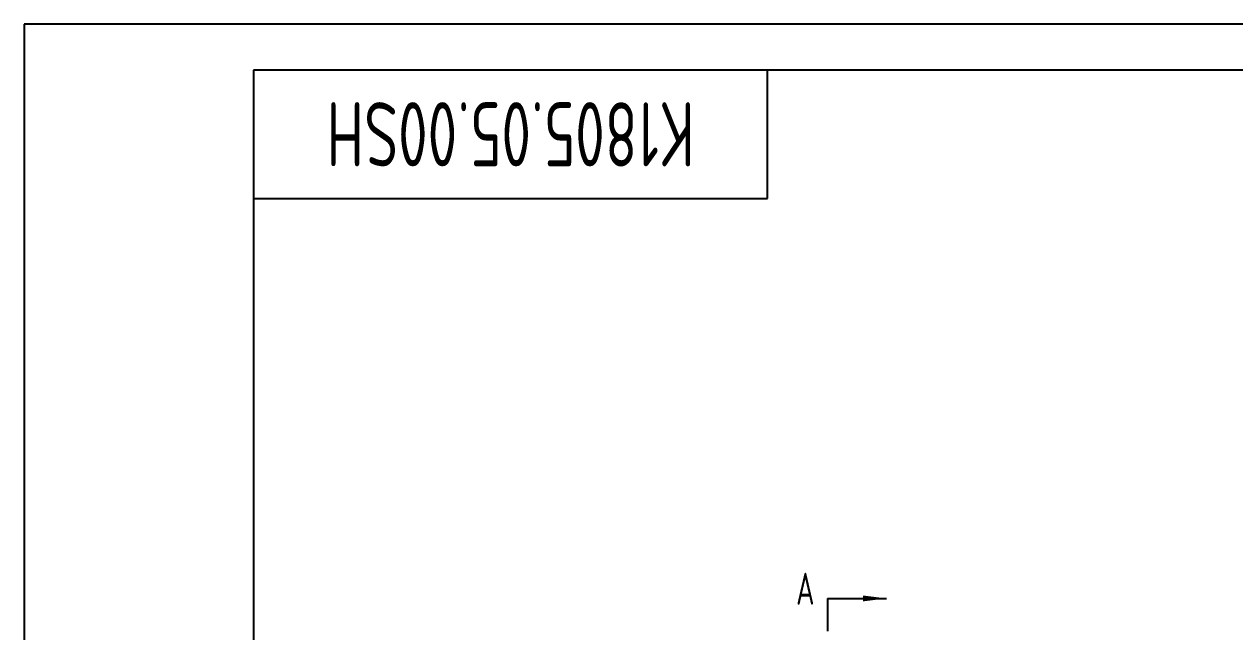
# Model space of a CAD drawing. Header units: millimetres. Extents: x 0 to 14700, y -398 to 10395.
# Drawn here: x 0 to 4617, y 8076 to 10395 of the extents above; entities that cross this region are included whole.
import ezdxf
from ezdxf.enums import TextEntityAlignment as Align

# ---------------------------------------------------------------- set-up
doc = ezdxf.new("R2010")
doc.units = ezdxf.units.MM
doc.header["$LTSCALE"] = 350
doc.linetypes.add('F', pattern=[0.75, 0.5, -0.25])
for name, color, linetype in [('01', 7, 'Continuous'), ('02', 1, 'Continuous'), ('04', 2, 'F'), ('11', 3, 'Continuous')]:
    doc.layers.add(name, color=color, linetype=linetype)
doc.styles.get("Standard").update_dxf_attribs({"font": 'isocp', "width": 0.707, "bigfont": 'intecad.shx'})

# ---------------------------------------------------------------- blocks, each defined once
blk = doc.blocks.new('*U148', base_point=(251.96, 168.31))
at = {"layer": '01'}
for p, q in [((251.96, 168.31), (251.96, 182.31)), ((195.96, 168.31), (251.96, 168.31))]:
    blk.add_line(p, q, dxfattribs=at)
blk = doc.blocks.new('*U149')
at = {"layer": '01'}
for points in [[(415, 292), (25, 292)], [(25, 292), (25, 5)]]:
    blk.add_lwpolyline(points, dxfattribs=at)
at = {"layer": '02'}
for points in [[(420, 297), (0, 297)], [(0, 297), (0, 0)]]:
    blk.add_lwpolyline(points, dxfattribs=at)

msp = doc.modelspace()

# ---------------------------------------------------------------- linework, layer by layer
at = {"layer": '01'}
msp.add_line((3063.47, 8203.1), (3063.47, 8078.1), dxfattribs=at)
at = {"layer": '02'}
msp.add_line((3063.47, 8203.1), (3288.47, 8203.1), dxfattribs=at)
msp.add_lwpolyline([(3288.47, 8203.1, 0, 22.5, 0), (3198.47, 8203.1, 0, 0, 0)], format="xyseb", dxfattribs=at)

# ---------------------------------------------------------------- block references
at = {"layer": '01', "xscale": 35, "yscale": 35, "zscale": 35}
msp.add_blockref('*U149', (0, 0), dxfattribs=at)
at = {"layer": '04', "xscale": 35, "yscale": 35, "zscale": 35}
msp.add_blockref('*U148', (2835, 9730), dxfattribs=at)

# ---------------------------------------------------------------- texts
at = {"layer": '11', "width": 0.694153}
msp.add_text('K1805.05.00SH', height=245, rotation=180, dxfattribs=at).set_placement((2556.95, 10097.5), (1153.05, 10097.5), align=Align.FIT)
at = {"layer": '11', "width": 0.707}
msp.add_text('A', height=122.5, dxfattribs=at).set_placement((2943.77, 8142.21), align=Align.BOTTOM_LEFT)

doc.saveas('drawing.dxf')
